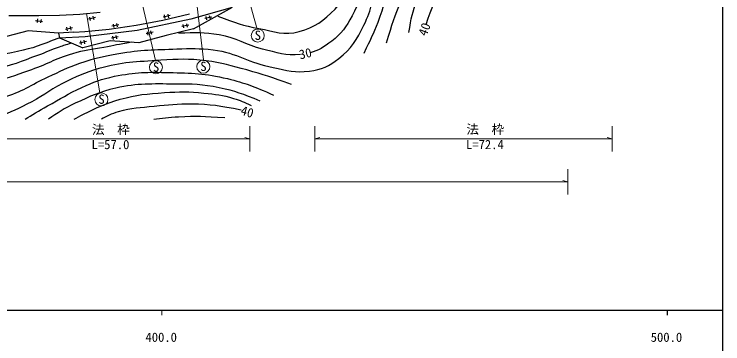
# Model space of a CAD drawing. Units: millimetres, scale not verified. Extents: x 52259 to 692259, y 20000 to 380000.
# Drawn here: x 451004 to 591259, y 198357 to 263524 of the extents above; entities that cross this region are included whole.
import ezdxf
from ezdxf.enums import TextEntityAlignment as Align

# ---------------------------------------------------------------- set-up
doc = ezdxf.new("R2010")
doc.units = ezdxf.units.MM
doc.header["$LTSCALE"] = 1000
for name, color, linetype, lineweight in [('M-BGD', 7, 'Continuous', 25), ('M-BGD-HTXT', 7, 'Continuous', 25), ('M-BMK', 7, 'Continuous', 13)]:
    doc.layers.add(name, color=color, linetype=linetype, lineweight=lineweight)
doc.styles.add('ＭＳ ゴシック', font='')
doc.styles.get('ＭＳ ゴシック').set_extended_font_data('MS Gothic')

msp = doc.modelspace()

# ---------------------------------------------------------------- linework, layer by layer
at = {"layer": 'M-BGD'}
for p, q in [((468008, 263862), (463975, 263492)), ((486004, 262618), (494231, 264926)), ((486467, 260622), (494231, 264926)), ((455915, 263181), (449930, 263218)), ((455241, 262291), (456281, 262145)), ((455636, 262589), (455587, 262242)), ((459959, 263288), (455915, 263181)), ((456329, 262492), (456281, 262145)), ((463975, 263492), (459959, 263288)), ((466051, 262623), (465709, 262550)), ((466051, 262623), (465978, 262965)), ((467078, 262842), (466051, 262623)), ((466124, 262281), (466051, 262623)), ((466736, 262769), (466663, 263111)), ((466809, 262427), (466736, 262769)), ((475166, 261351), (480447, 262316)), ((475319, 260363), (485974, 262611)), ((480447, 262316), (485734, 263581)), ((480846, 263023), (480504, 262950)), ((480846, 263023), (480773, 263365)), ((481873, 263242), (480846, 263023)), ((480919, 262681), (480846, 263023)), ((481531, 263169), (481458, 263511)), ((481604, 262827), (481531, 263169)), ((489081, 262735), (488739, 262662)), ((489081, 262735), (489008, 263078)), ((490108, 262954), (489081, 262735)), ((489154, 262393), (489081, 262735)), ((489766, 262881), (489693, 263223)), ((489839, 262539), (489766, 262881)), ((455587, 262242), (455539, 261895)), ((456281, 262145), (456232, 261798)), ((456281, 262145), (456627, 262097)), ((461510, 260589), (461437, 260931)), ((462194, 260735), (462121, 261077)), ((469821, 260584), (475166, 261351)), ((470704, 261216), (470362, 261143)), ((470704, 261216), (470631, 261559)), ((471731, 261435), (470704, 261216)), ((470777, 260874), (470704, 261216)), ((471389, 261362), (471316, 261705)), ((471462, 261020), (471389, 261362)), ((484534, 261144), (484192, 261071)), ((484534, 261144), (484461, 261486)), ((485561, 261363), (484534, 261144)), ((484607, 260802), (484534, 261144)), ((485219, 261290), (485146, 261632)), ((485292, 260948), (485219, 261290)), ((459749, 259742), (453747, 260260)), ((461510, 260589), (461167, 260516)), ((462536, 260808), (461510, 260589)), ((461583, 260247), (461510, 260589)), ((462267, 260393), (462194, 260735)), ((462800, 259985), (465003, 260080)), ((464438, 260055), (464439, 260051)), ((465003, 260080), (469821, 260584)), ((465083, 259083), (475319, 260363)), ((477463, 259725), (477120, 259652)), ((477463, 259725), (477390, 260068)), ((478490, 259944), (477463, 259725)), ((477536, 259383), (477463, 259725)), ((478147, 259871), (478074, 260214)), ((478220, 259529), (478147, 259871)), ((486467, 260622), (481087, 259307)), ((459977, 258862), (465083, 259083)), ((459977, 258862), (464620, 256843)), ((464262, 257889), (464189, 258231)), ((465289, 258107), (464262, 257889)), ((469987, 258233), (464620, 256843)), ((464946, 258034), (464873, 258377)), ((475682, 257886), (469987, 258233)), ((470589, 258838), (470247, 258765)), ((470589, 258838), (470516, 259180)), ((471616, 259057), (470589, 258838)), ((470662, 258495), (470589, 258838)), ((471274, 258984), (471201, 259326)), ((471347, 258641), (471274, 258984)), ((481087, 259307), (475682, 257886)), ((464262, 257889), (463919, 257816)), ((464335, 257546), (464262, 257889)), ((465019, 257692), (464946, 258034))]:
    msp.add_line(p, q, dxfattribs=at)
at = {"layer": 'M-BGD', "lineweight": 13}
for p, q in [((497626, 241401), (497626, 236401)), ((510479, 241401), (510479, 236401)), ((569368, 241401), (569368, 236401)), ((441510, 238901), (497626, 238901)), ((497626, 238901), (496626, 239151)), ((510479, 238901), (511479, 239151)), ((510479, 238901), (569368, 238901)), ((569368, 238901), (568368, 239151)), ((560563, 232901), (560563, 227901)), ((560563, 230401), (559563, 230651))]:
    msp.add_line(p, q, dxfattribs=at)
at = {"layer": 'M-BGD', "lineweight": 18}
msp.add_line((220415, 230401), (560563, 230401), dxfattribs=at)
at = {"layer": 'M-BGD'}
for points in [[(453747, 260260), (446634, 258378), (441510, 258831), (440875, 263426)], [(462800, 259985), (459749, 259742), (459977, 258862)]]:
    msp.add_lwpolyline(points, dxfattribs=at)
for points, knots in [([(532538, 261475), (533738, 265047), (534294, 266438), (536114, 269235), (538306, 272605), (540454, 273763), (543308, 276594), (547680, 280932), (550351, 283137), (554669, 287529), (558271, 291193), (560452, 293118), (563648, 297141), (566095, 300222), (567227, 302138), (569240, 305519), (571518, 309347), (572805, 311504), (574661, 315554), (575416, 317201), (576036, 318538), (576570, 319860)], [0, 0, 0, 0, 1, 1, 1, 2, 2, 2, 3, 3, 3, 4, 4, 4, 5, 5, 5, 6, 6, 6, 7, 7, 7, 7]), ([(491293, 263141), (494943, 261778), (496181, 261294), (499455, 260703), (502524, 260149), (504411, 259237), (507416, 260074), (510576, 260955), (512222, 262209), (514525, 264545), (516343, 266390), (516710, 267961), (517809, 270307), (518668, 272142), (518940, 272829), (519753, 275115)], [0, 0, 0, 0, 1, 1, 1, 2, 2, 2, 3, 3, 3, 4, 4, 4, 5, 5, 5, 5]), ([(395092, 261698), (401242, 259928), (402801, 259480), (407731, 258022), (412436, 256630), (415151, 256084), (419762, 254407), (423839, 252925), (426081, 251974), (430066, 250260), (431349, 249708), (431990, 249214), (433304, 248744), (436050, 247761), (437594, 247112), (440477, 246675), (443726, 246182), (445693, 246340), (448877, 247156), (452548, 248096), (454265, 249591), (457732, 251121), (460175, 252199), (461476, 252983), (464005, 253840), (466939, 254834), (468644, 255248), (471698, 255767), (476141, 256522), (478698, 256480), (483201, 256655), (486005, 256764), (487597, 256806), (490383, 256470), (495176, 255893), (497490, 253852), (502236, 252975), (505011, 252461), (506631, 251878), (509426, 252264), (511880, 252603), (513303, 253240), (515252, 254768), (517784, 256754), (518784, 258460), (520224, 261337), (521853, 264590), (521863, 266778), (523190, 270165), (523699, 271465), (523959, 272209), (524599, 273450), (524763, 273768), (524815, 273881), (525031, 274259)], [0, 0, 0, 0, 1, 1, 1, 2, 2, 2, 3, 3, 3, 4, 4, 4, 5, 5, 5, 6, 6, 6, 7, 7, 7, 8, 8, 8, 9, 9, 9, 10, 10, 10, 11, 11, 11, 12, 12, 12, 13, 13, 13, 14, 14, 14, 15, 15, 15, 16, 16, 16, 17, 17, 17, 18, 18, 18, 18]), ([(522618, 274772), (521560, 272536), (521285, 271916), (520497, 270057), (519379, 267418), (519272, 265709), (517893, 263196), (516680, 260987), (515851, 259696), (513843, 258173), (512332, 257027), (511139, 256310), (509611, 255892)], [0, 0, 0, 0, 1, 1, 1, 2, 2, 2, 3, 3, 3, 4, 4, 4, 4]), ([(528578, 274449), (527236, 272540), (526853, 271865), (525927, 270108), (524339, 267095), (524273, 265051), (522971, 261904), (521968, 259482), (521598, 258664), (520215, 255784)], [0, 0, 0, 0, 1, 1, 1, 2, 2, 2, 3, 3, 3, 3]), ([(524670, 257842), (525896, 261787), (526229, 262993), (527617, 266140), (528712, 268621), (529214, 270098), (530736, 272342), (531089, 272863), (531207, 273066), (531673, 273655)], [0, 0, 0, 0, 1, 1, 1, 2, 2, 2, 3, 3, 3, 3]), ([(529114, 259894), (529617, 262837), (529775, 263926), (530782, 266313), (531698, 268486), (532366, 269668), (533794, 271546), (534730, 272777), (535118, 273236), (536397, 274530)], [0, 0, 0, 0, 1, 1, 1, 2, 2, 2, 3, 3, 3, 3]), ([(474203, 257976), (471551, 257494), (470872, 257369), (468742, 256957), (466310, 256486), (464901, 256400), (462525, 255700), (459030, 254669), (457283, 253482), (453829, 252321), (450998, 251369), (449426, 250671), (446470, 250246), (444184, 249917), (442850, 250012), (440557, 250290), (436930, 250730), (435001, 251593), (431515, 252685), (428236, 253713), (426525, 254654), (423272, 255760), (420399, 256737), (418749, 257160), (415842, 258029), (413043, 258866), (411482, 259360), (408661, 260123), (406229, 260781), (404846, 261071), (402396, 261661), (400484, 262122), (399881, 262265), (397497, 262826)], [0, 0, 0, 0, 1, 1, 1, 2, 2, 2, 3, 3, 3, 4, 4, 4, 5, 5, 5, 6, 6, 6, 7, 7, 7, 8, 8, 8, 9, 9, 9, 10, 10, 10, 11, 11, 11, 11]), ([(407798, 262203), (414560, 260742), (416521, 260398), (421966, 258714), (425532, 257610), (427464, 256790), (431005, 255608), (434050, 254592), (435667, 253642), (438831, 253092), (442025, 252538), (443923, 252255), (447124, 252767), (450574, 253320), (452365, 254276), (455668, 255415), (457375, 256003), (458259, 256527), (459971, 257102), (460886, 257409), (461197, 257513), (462329, 257840)], [0, 0, 0, 0, 1, 1, 1, 2, 2, 2, 3, 3, 3, 4, 4, 4, 5, 5, 5, 6, 6, 6, 7, 7, 7, 7]), ([(505873, 249626), (501732, 251107), (500545, 251549), (497044, 252493), (493917, 253337), (492171, 253924), (488956, 254319), (485486, 254746), (483494, 254650), (480006, 254410), (475183, 254078), (472389, 254095), (467739, 252772), (464820, 251942), (463262, 251181), (460558, 249802), (457724, 248356), (456379, 247096), (453517, 245709), (451077, 244526), (449718, 243695), (447059, 243167), (444458, 242652), (442891, 242660), (440272, 243074), (437110, 243574), (435485, 244546), (432559, 245844), (429970, 246991), (428821, 248229), (426244, 249403), (422937, 250908), (420988, 251546), (417529, 252659), (414707, 253567), (413044, 253798), (410211, 254673), (407679, 255454), (406320, 256075), (403792, 256869), (400737, 257829), (399023, 258368), (395922, 259169), (393535, 259786), (392736, 259974), (389779, 260622)], [0, 0, 0, 0, 1, 1, 1, 2, 2, 2, 3, 3, 3, 4, 4, 4, 5, 5, 5, 6, 6, 6, 7, 7, 7, 8, 8, 8, 9, 9, 9, 10, 10, 10, 11, 11, 11, 12, 12, 12, 13, 13, 13, 14, 14, 14, 15, 15, 15, 15]), ([(459823, 258802), (456157, 257339), (454922, 256840), (451632, 256137), (448401, 255447), (446528, 255204), (443224, 255213), (439287, 255223), (437086, 255776), (433250, 256657), (430597, 257267), (429146, 257770), (426586, 258694), (424970, 259277), (424421, 259483), (422487, 260290)], [0, 0, 0, 0, 1, 1, 1, 2, 2, 2, 3, 3, 3, 4, 4, 4, 5, 5, 5, 5]), ([(507658, 255533), (507655, 255533), (507653, 255533), (507650, 255533), (504719, 255210), (503050, 255946), (500178, 256621), (496746, 257427), (495077, 258848), (491599, 259428), (488474, 259949), (487132, 259923), (483494, 259747)], [0, 0, 0, 0, 1, 1, 1, 2, 2, 2, 3, 3, 3, 4, 4, 4, 4]), ([(453190, 242766), (454519, 243573), (455861, 244454), (457602, 245379), (460252, 246789), (461615, 247825), (464365, 249030), (466814, 250104), (468225, 250704), (470845, 251239), (474986, 252083), (477413, 252097), (481637, 251998), (486176, 251891), (488788, 251865), (493196, 250782), (496877, 249877), (498310, 249314), (502338, 247529)], [0, 0, 0, 0, 1, 1, 1, 2, 2, 2, 3, 3, 3, 4, 4, 4, 5, 5, 5, 6, 6, 6, 6]), ([(499721, 246320), (496127, 247792), (494870, 248294), (491604, 248967), (488227, 249663), (486255, 249706), (482807, 249711), (478221, 249716), (475571, 249897), (471095, 248900), (467838, 248175), (466117, 247322), (463090, 245919), (460866, 244888), (459611, 243949), (457802, 242766)], [0, 0, 0, 0, 1, 1, 1, 2, 2, 2, 3, 3, 3, 4, 4, 4, 5, 5, 5, 5]), ([(462867, 242766), (463413, 243068), (464014, 243382), (464742, 243749), (467465, 245119), (469033, 245874), (471968, 246694), (475299, 247625), (477273, 247785), (480724, 248012), (483780, 248212), (485520, 248252), (488566, 247921), (490883, 247670), (492221, 247582), (494441, 246872), (495837, 246425), (496373, 246227), (497931, 245494)], [0, 0, 0, 0, 1, 1, 1, 2, 2, 2, 3, 3, 3, 4, 4, 4, 5, 5, 5, 6, 6, 6, 6]), ([(495940, 244574), (491468, 245370), (490012, 245704), (486169, 245742), (483249, 245770), (481613, 245579), (478707, 245289), (475918, 245011), (474313, 244965), (471609, 244225), (470218, 243844), (469260, 243343), (468273, 242766)], [0, 0, 0, 0, 1, 1, 1, 2, 2, 2, 3, 3, 3, 4, 4, 4, 4]), ([(478630, 242766), (480125, 242986), (481614, 243131), (483543, 243242), (487116, 243448), (488455, 243367), (492703, 243080)], [0, 0, 0, 0, 1, 1, 1, 2, 2, 2, 2])]:
    msp.add_open_spline(points, degree=3, knots=knots, dxfattribs=at)
msp.add_open_spline([(451689, 238901), (451683, 238897), (451678, 238894), (451672, 238890)], degree=3, dxfattribs=at)
at = {"layer": 'M-BGD-HTXT'}
for p, q in [((591259, 20000), (591259, 370000)), ((52259, 205000), (591259, 205000)), ((580259, 205000), (580259, 204000))]:
    msp.add_line(p, q, dxfattribs=at)
at = {"layer": 'M-BGD-HTXT', "lineweight": 13}
msp.add_line((480259, 205000), (480259, 204000), dxfattribs=at)
at = {"layer": 'M-BMK'}
for p, q in [((499089, 260593), (496342, 270588)), ((488475, 254529), (486924, 267531)), ((478980, 254374), (476435, 265111)), ((467963, 247982), (465295, 263653))]:
    msp.add_line(p, q, dxfattribs=at)
for centre in [(499210, 259295), (479070, 253026), (488442, 253151), (468271, 246665)]:
    msp.add_circle(centre, 1290, dxfattribs=at)

# ---------------------------------------------------------------- texts
at = {"layer": 'M-BGD', "style": 'ＭＳ ゴシック'}
for s, rotation, p in [('40', 69.71, (532192, 260537)), ('30', 12.464, (508627, 255748)), ('40', 343.892, (497141, 244228))]:
    msp.add_text(s, height=1833, rotation=rotation, dxfattribs=at).set_placement(p, align=Align.MIDDLE_CENTER)
for s, p in [('法\u3000枠', (466389, 241643)), ('法\u3000枠', (540490, 241689)), ('L=57.0', (466324, 238673)), ('L=72.4', (540425, 238673))]:
    msp.add_text(s, height=1833, dxfattribs=at).set_placement(p, align=Align.TOP_LEFT)
at = {"layer": 'M-BGD-HTXT', "style": 'ＭＳ ゴシック'}
for s, p in [('400.0', (480103, 198195)), ('500.0', (580103, 198195))]:
    msp.add_text(s, height=1833, dxfattribs=at).set_placement(p, align=Align.BOTTOM_CENTER)
at = {"layer": 'M-BMK', "style": 'ＭＳ ゴシック'}
for p in [(499229, 257888), (479089, 251620), (488461, 251744), (468290, 245258)]:
    msp.add_text('S', height=1833, dxfattribs=at).set_placement(p, align=Align.BOTTOM_CENTER)

doc.saveas('drawing.dxf')
